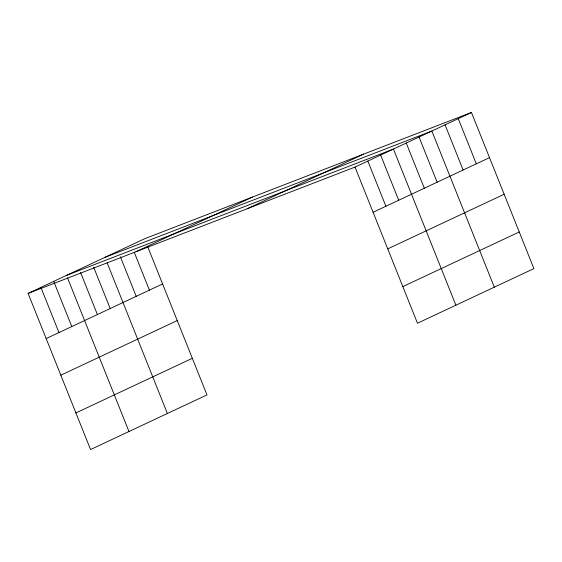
<?xml version="1.0" encoding="UTF-8"?>
<svg xmlns="http://www.w3.org/2000/svg" width="562" height="562" viewBox="0 0 562 562"><rect width="100%" height="100%" fill="white"/><g stroke="black" fill="none" stroke-linecap="round" stroke-linejoin="round"><path stroke-width="0.84" d="M147.757 246.844L206.978 394.917L90.552 449.544L28.1 293.399L144.525 238.78L471.448 112.456L533.9 268.601L417.475 323.22L355.022 167.083L471.448 112.456M135.983 251.713L252.408 197.093M247.14 208.769L363.565 154.143M46.168 338.577L162.601 283.958M373.091 212.26L489.516 157.634M60.815 375.191L177.241 320.572M387.738 248.875L504.163 194.255M75.905 412.922L192.337 358.303M402.828 286.606L519.253 231.98M104.939 257.347L431.862 131.03L494.314 287.175M66.52 275.373L393.442 149.056L455.894 305.201M28.1 293.399L355.022 167.083M458.255 118.652L476.323 163.83M445.055 124.841L463.13 170.019M419.055 137.037L437.124 182.214M406.249 143.05L424.317 188.228M380.636 155.063L398.704 200.241M367.829 161.069L385.897 206.247M134.234 252.226L149.401 290.147M120.394 256.806L136.208 296.336M107.201 262.995L167.392 413.492M93.749 267.393L110.208 308.531M80.619 272.591L97.395 314.544M67.489 277.797L128.972 431.518M53.713 281.379L71.781 326.557M40.907 287.393L58.975 332.571"/></g></svg>
